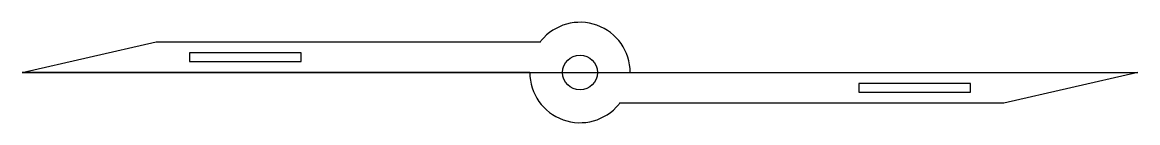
# Model space of a CAD drawing. Header units: millimetres. Extents: x -64 to 64, y -6 to 6.
import ezdxf

# ---------------------------------------------------------------- set-up
doc = ezdxf.new("R2010")
doc.units = ezdxf.units.MM
for name, color, linetype in [('CUT_INNER', 6, 'Continuous'), ('CUT_OUTER', 1, 'Continuous'), ('GUIDE', 3, 'Continuous')]:
    doc.layers.add(name, color=color, linetype=linetype)

msp = doc.modelspace()

# ---------------------------------------------------------------- linework, layer by layer
at = {"layer": 'CUT_INNER'}
for points in [[(-44.8, 1.26), (-32, 1.26), (-32, 2.26), (-44.8, 2.26)], [(32, -2.26), (44.8, -2.26), (44.8, -1.26), (32, -1.26)]]:
    msp.add_lwpolyline(points, close=True, dxfattribs=at)
msp.add_circle((0, 0), 2, dxfattribs=at)
at = {"layer": 'CUT_OUTER'}
for points in [[(-64, 0), (-48.64, 3.52), (-4.552, 3.52), (-4.4525, 3.6541)], [(-5.76, 0), (-48.64, 0), (-64, 0)], [(5.76, 0), (64, 0), (48.64, -3.52), (4.552, -3.52), (4.4525, -3.6541)]]:
    msp.add_lwpolyline(points, dxfattribs=at)
for start, end in [(0, 140.625), (180, 320.625)]:
    msp.add_arc((0, 0), 5.76, start, end, dxfattribs=at)
at = {"layer": 'GUIDE'}
msp.add_lwpolyline([(-64, 0), (64, 0)], dxfattribs=at)

doc.saveas('drawing.dxf')
